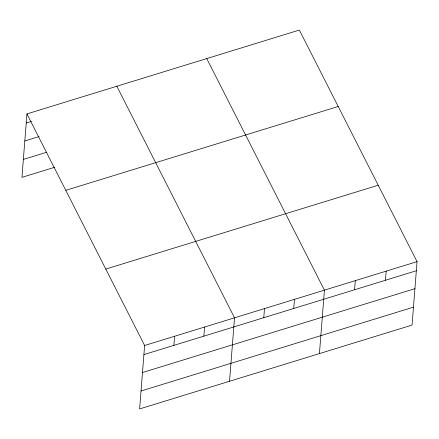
<?xml version="1.0" encoding="UTF-8"?>
<svg xmlns="http://www.w3.org/2000/svg" width="439" height="439" viewBox="0 0 439 439"><rect width="100%" height="100%" fill="white"/><g stroke="black" fill="none" stroke-linecap="round" stroke-linejoin="round"><path stroke-width="0.66" d="M26.944 113.915L144.623 345.488L139.629 408.928L412.056 325.085L417.05 261.644L299.371 30.071L26.944 113.915L21.95 177.356L54.524 167.33M173.871 345.372L174.59 336.263M203.839 336.153L204.558 327.039M229.531 381.261L234.525 317.82L116.845 86.247M263.773 317.704L264.492 308.595M293.74 308.485L294.459 299.371M319.433 353.593L324.426 290.152L206.747 58.579M354.58 289.756L355.299 280.647M385.458 280.258L386.177 271.143M26.225 123.024L31.438 121.422M24.814 140.957L39.148 136.545M23.36 159.428L46.814 152.212M65.779 190.334L338.206 106.49M105.788 269.069L378.215 185.225M144.623 345.488L417.05 261.644M143.904 354.597L416.331 270.753M142.494 372.524L414.921 288.681M141.04 391.001L413.467 307.157"/></g></svg>
